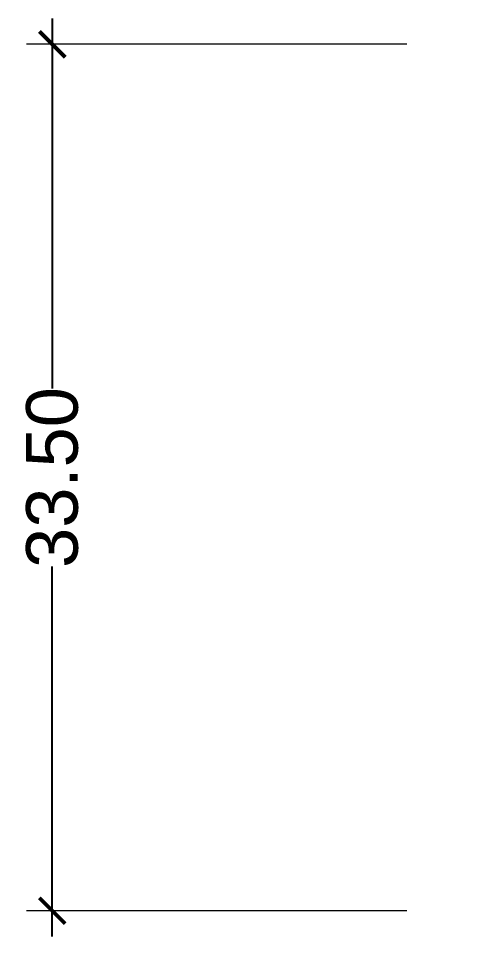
# Model space of a CAD drawing. Header units: millimetres. Extents: x 2770 to 4932, y 1592 to 2546.
# Drawn here: x 2977.12 to 2994.14, y 2510.48 to 2545.98 of the extents above; entities that cross this region are included whole.
import ezdxf

# ---------------------------------------------------------------- set-up
doc = ezdxf.new("R2010")
doc.units = ezdxf.units.MM
doc.layers.add('IN-ANNO-NPLT', color=6, linetype='Continuous')
doc.styles.add('Annotativa', font='Arial.ttf')
doc.dimstyles.new('QM-D_1', dxfattribs={"dimtxt": 2, "dimasz": 1, "dimexe": 1, "dimexo": 2, "dimgap": 0.09, "dimtad": 0, "dimzin": 0, "dimdsep": 46, "dimtxsty": 'Annotativa', "dimblk": 'ARCHTICK', "dimcen": 0, "dimdle": 1, "dimclrd": 256, "dimclre": 256, "dimadec": 0, "dimazin": 0, "dimtfac": 1, "dimtofl": 0, "dimtmove": 0, "dimatfit": 3, "dimldrblk": 'ARCHTICK', "dimfxl": 1, "dimtolj": 1, "dimtzin": 0, "dimlwe": 5, "dimarcsym": 2})

# ---------------------------------------------------------------- blocks, each defined once
blk = doc.blocks.new('_ArchTick')
at = {"color": 0, "linetype": 'ByBlock', "const_width": 0.15}
blk.add_lwpolyline([(-0.5, -0.5), (0.5, 0.5)], dxfattribs=at)
blk = doc.blocks.new('*D14')
at = {"layer": 'IN-ANNO-NPLT', "lineweight": -2, "transparency": 16777216}
for p, q in [((2978.429, 2545.977), (2978.429, 2531.673)), ((2978.429, 2510.477), (2978.429, 2524.781))]:
    blk.add_line(p, q, dxfattribs=at)
at = {"layer": 'IN-ANNO-NPLT', "lineweight": 5, "transparency": 16777216}
for p, q in [((2992.142, 2544.977), (2977.429, 2544.977)), ((2992.142, 2511.477), (2977.429, 2511.477))]:
    blk.add_line(p, q, dxfattribs=at)
at = {"layer": 'IN-ANNO-NPLT', "lineweight": -2, "transparency": 16777216}
for p, rotation in [((2978.429, 2544.977), 90), ((2978.429, 2511.477), 270)]:
    blk.add_blockref('_ArchTick', p, dxfattribs=dict(at, rotation=rotation))
at = {"layer": 'IN-ANNO-NPLT', "color": 0, "transparency": 16777216, "insert": (2978.429, 2528.227), "char_height": 2, "attachment_point": 5, "rotation": 90, "style": 'Annotativa'}
blk.add_mtext('\\A1;33.50', dxfattribs=at)

msp = doc.modelspace()

# ---------------------------------------------------------------- dimensions: what is measured, and where the dimension line sits
at = {"layer": 'IN-ANNO-NPLT'}
dim = msp.add_linear_dim(base=(2978.4287, 2544.9772), p1=(2994.1418, 2511.4772), p2=(2994.1418, 2544.9772), angle=90, dimstyle='QM-D_1', override={"dimlfac": -2}, dxfattribs=at)
dim.commit()
dim.dimension.update_dxf_attribs({"geometry": '*D14', "text_midpoint": (2978.4287, 2528.2272)})

doc.saveas('drawing.dxf')
